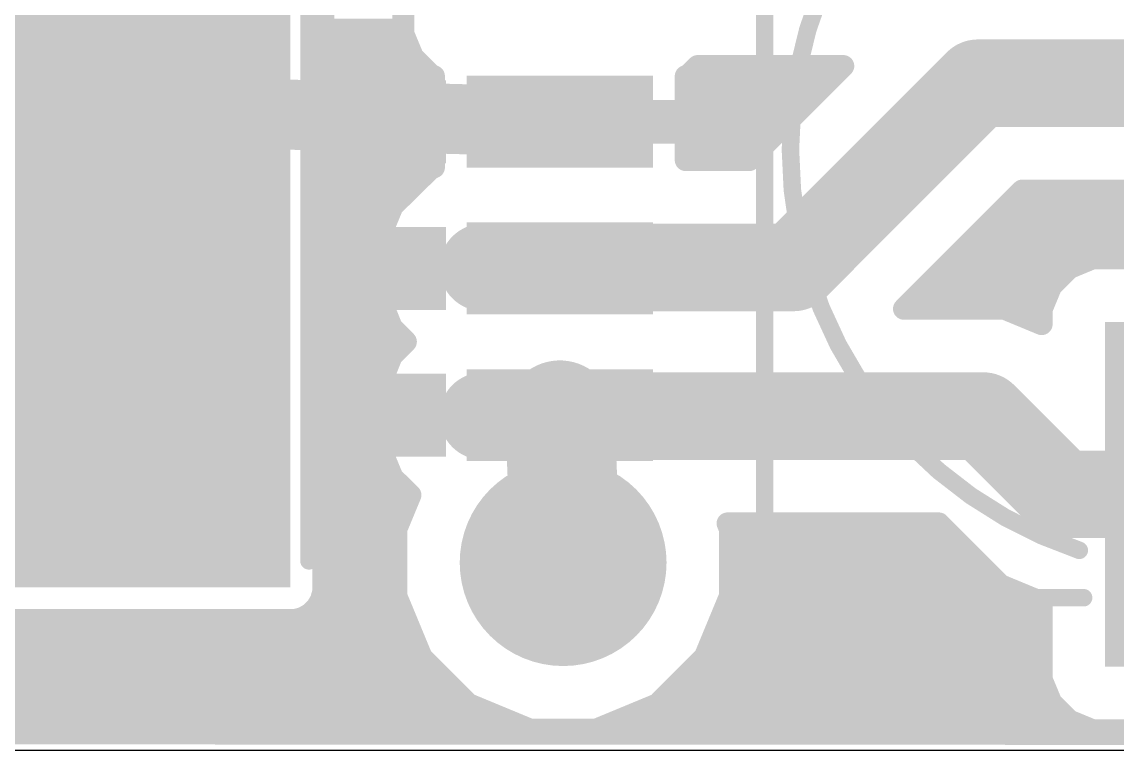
# Model space of a CAD drawing. Extents: x 0 to 110, y 0 to 76.
# Drawn here: x 17.82 to 30.53, y 0.03 to 8.47 of the extents above; entities that cross this region are included whole.
import ezdxf

# ---------------------------------------------------------------- set-up
doc = ezdxf.new("R2010")
doc.units = 0
doc.layers.get('0').update_dxf_attribs({"linetype": 'CONTINUOUS'})
for name, color, linetype in [('1', 22, 'CONTINUOUS'), ('18', 82, 'CONTINUOUS'), ('21', 253, 'CONTINUOUS'), ('255', 6, 'CONTINUOUS')]:
    doc.layers.add(name, color=color, linetype=linetype)

# ---------------------------------------------------------------- blocks, each defined once
blk = doc.blocks.new('RECT')
blk.add_solid([(-0.5, -0.5), (0.5, -0.5), (-0.5, 0.5), (0.5, 0.5)])
blk = doc.blocks.new('ROUNDV')
at = {"const_width": 0.5}
blk.add_lwpolyline([(0, -0.25, 1), (0, 0.25, 1), (0, -0.25)], format="xyb", dxfattribs=at)

msp = doc.modelspace()

# ---------------------------------------------------------------- linework, layer by layer
at = {"layer": '1'}
for points, const_width in [([(21.3166, 7.4416), (21.3166, 12.7648)], 0.254), ([(22.2457, 8.6223), (22.2457, 8.3365)], 0.254), ([(21.3166, 8.382), (22.2457, 8.382)], 0.254), ([(22.2457, 8.3365), (22.3579, 8.0658)], 0.254), ([(26.775, 5.625), (28.9116, 7.7616)], 1.016), ([(28.9116, 7.7616), (33.6277, 7.7616)], 1.016), ([(21.3166, 8.128), (22.3321, 8.128)], 0.254), ([(22.3579, 8.0658), (22.5651, 7.8586)], 0.254), ([(25.5586, 7.8586), (25.6612, 7.9612)], 0.254), ([(25.6612, 7.9612), (27.3511, 7.9612)], 0.254), ([(27.3511, 7.9612), (26.2595, 6.8696)], 0.254), ([(24.0618, 7.3146), (14.5567, 7.5649)], 0.8128), ([(21.3166, 7.874), (22.5496, 7.874)], 0.254), ([(22.5651, 7.8586), (22.6013, 7.8435)], 0.254), ([(22.6013, 7.8435), (22.6013, 7.4416)], 0.254), ([(25.5223, 7.8435), (25.5586, 7.8586)], 0.254), ([(25.5223, 7.4416), (25.5223, 7.8435)], 0.254), ([(25.574, 7.874), (27.2639, 7.874)], 0.254), ([(21.3166, 7.62), (22.6013, 7.62)], 0.254), ([(25.5223, 7.62), (27.0099, 7.62)], 0.254), ([(15.8576, 7.4416), (21.3166, 7.4416)], 0.254), ([(22.6013, 7.4416), (23.9348, 7.4416)], 0.254), ([(23.9348, 7.4416), (23.9348, 7.1876)], 0.254), ([(24.1888, 7.1876), (24.1888, 7.4416)], 0.254), ([(24.1888, 7.4416), (25.5223, 7.4416)], 0.254), ([(15.8576, 7.366), (23.9348, 7.366)], 0.254), ([(24.1888, 7.366), (26.7559, 7.366)], 0.254), ([(21.3166, 7.1876), (15.8576, 7.1876)], 0.254), ([(21.3166, 1.8645), (21.3166, 7.1876)], 0.254), ([(23.9348, 7.1876), (22.6013, 7.1876)], 0.254), ([(22.6013, 7.1876), (22.6013, 6.7857)], 0.254), ([(25.5223, 7.1876), (24.1888, 7.1876)], 0.254), ([(25.5223, 6.8696), (25.5223, 7.1876)], 0.254), ([(21.3166, 7.112), (22.6013, 7.112)], 0.254), ([(25.5223, 7.112), (26.5019, 7.112)], 0.254), ([(26.2595, 6.8696), (25.5223, 6.8696)], 0.254), ([(21.3166, 6.858), (22.6013, 6.858)], 0.254), ([(22.5651, 6.7707), (22.4845, 6.6901)], 0.254), ([(22.6013, 6.7857), (22.5651, 6.7707)], 0.254), ([(22.469, 6.6801), (22.3001, 6.5112)], 0.254), ([(22.4772, 6.6835), (22.469, 6.6801)], 0.254), ([(22.4836, 6.6897), (22.4772, 6.6835)], 0.254), ([(22.4845, 6.6901), (22.4836, 6.6897)], 0.254), ([(21.3166, 6.604), (22.3929, 6.604)], 0.254), ([(22.3001, 6.5112), (22.1287, 6.3444)], 0.254), ([(28.0547, 5.1446), (29.4271, 6.517)], 0.254), ([(29.4271, 6.517), (32.1336, 6.517)], 0.254), ([(21.3166, 6.35), (22.1344, 6.35)], 0.254), ([(22.1189, 6.33), (22.0274, 6.1092)], 0.254), ([(22.1252, 6.3363), (22.1189, 6.33)], 0.254), ([(22.1287, 6.3444), (22.1252, 6.3363)], 0.254), ([(29.2601, 6.35), (32.3005, 6.35)], 0.254), ([(22.0274, 6.1092), (21.9329, 5.8896)], 0.254), ([(21.3166, 6.096), (22.0218, 6.096)], 0.254), ([(24.0618, 5.6128), (23.174, 5.625)], 1.016), ([(23.174, 5.625), (26.775, 5.625)], 1.016), ([(29.0061, 6.096), (32.5882, 6.096)], 0.254), ([(21.9328, 5.8808), (21.9294, 5.8726)], 0.254), ([(21.9294, 5.8726), (21.9294, 5.6336)], 0.254), ([(21.9329, 5.8896), (21.9328, 5.8808)], 0.254), ([(21.3166, 5.842), (21.9294, 5.842)], 0.254), ([(28.7521, 5.842), (33.2014, 5.842)], 0.254), ([(30.2425, 5.7291), (29.9718, 5.617)], 0.254), ([(33.0356, 5.7291), (30.2425, 5.7291)], 0.254), ([(21.9294, 5.6336), (21.9261, 5.3945)], 0.254), ([(29.9718, 5.617), (29.7646, 5.4098)], 0.254), ([(21.3166, 5.588), (21.9288, 5.588)], 0.254), ([(28.4981, 5.588), (29.9428, 5.588)], 0.254), ([(21.9261, 5.3945), (21.9294, 5.3863)], 0.254), ([(21.9294, 5.3863), (21.9294, 5.3774)], 0.254), ([(21.9294, 5.3774), (22.0208, 5.1567)], 0.254), ([(29.7646, 5.4098), (29.6524, 5.1391)], 0.254), ([(21.3166, 5.334), (21.9474, 5.334)], 0.254), ([(28.2441, 5.334), (29.7332, 5.334)], 0.254), ([(22.0208, 5.1567), (22.1093, 4.9345)], 0.254), ([(29.2226, 5.1446), (28.0547, 5.1446)], 0.254), ([(29.6524, 4.9665), (29.2226, 5.1446)], 0.254), ([(29.6524, 5.1391), (29.6524, 4.9665)], 0.254), ([(21.3166, 5.08), (22.0514, 5.08)], 0.254), ([(29.3785, 5.08), (29.6524, 5.08)], 0.254), ([(22.1093, 4.9345), (22.1155, 4.9282)], 0.254), ([(22.1155, 4.9282), (22.1189, 4.92)], 0.254), ([(22.1189, 4.92), (22.2758, 4.7631)], 0.254), ([(21.3166, 4.826), (22.2129, 4.826)], 0.254), ([(22.2758, 4.7631), (22.1177, 4.605)], 0.254), ([(22.1091, 4.5919), (22.0201, 4.3692)], 0.254), ([(22.1147, 4.5976), (22.1091, 4.5919)], 0.254), ([(22.1177, 4.605), (22.1147, 4.5976)], 0.254), ([(21.3166, 4.572), (22.1011, 4.572)], 0.254), ([(22.0201, 4.3692), (21.9283, 4.1476)], 0.254), ([(24.0618, 3.911), (24.1, 2.9729)], 1.27), ([(21.3166, 4.318), (21.9989, 4.318)], 0.254), ([(24.0618, 3.911), (23.1729, 3.9)], 1.016), ([(23.1729, 3.9), (28.975, 3.9)], 1.016), ([(28.975, 3.9), (29.8825, 2.9926)], 1.016), ([(21.9283, 4.1396), (21.9253, 4.1321)], 0.254), ([(21.9253, 4.1321), (21.9283, 3.8923)], 0.254), ([(21.9283, 4.1476), (21.9283, 4.1396)], 0.254), ([(21.3166, 4.064), (21.9261, 4.064)], 0.254), ([(21.9283, 3.8923), (21.9283, 3.6524)], 0.254), ([(21.3166, 3.81), (21.9283, 3.81)], 0.254), ([(21.9283, 3.6524), (21.9313, 3.645)], 0.254), ([(21.9313, 3.645), (21.9314, 3.637)], 0.254), ([(21.9314, 3.637), (22.026, 3.4165)], 0.254), ([(21.3166, 3.556), (21.9662, 3.556)], 0.254), ([(24.1, 2.9729), (24.1, 2.2)], 1.27), ([(22.026, 3.4165), (22.1177, 3.195)], 0.254), ([(29.8825, 2.9926), (31.639, 2.9926)], 1.016), ([(21.3166, 3.302), (22.0734, 3.302)], 0.254), ([(22.1177, 3.195), (22.1234, 3.1893)], 0.254), ([(22.1234, 3.1893), (22.1265, 3.182)], 0.254), ([(22.1265, 3.182), (22.2983, 3.0144)], 0.254), ([(21.3166, 3.048), (22.2639, 3.048)], 0.254), ([(22.3286, 2.9841), (22.1634, 2.5852)], 0.254), ([(22.2983, 3.0144), (22.3286, 2.9841)], 0.254), ([(21.3166, 2.794), (22.2499, 2.794)], 0.254), ([(22.1634, 2.5852), (22.1634, 1.8148)], 0.254), ([(26.0366, 2.5852), (26.0075, 2.6554)], 0.254), ([(26.0075, 2.6554), (28.4595, 2.6554)], 0.254), ([(26.0366, 1.8148), (26.0366, 2.5852)], 0.254), ([(28.4595, 2.6554), (28.8273, 2.2875)], 0.254), ([(21.3166, 2.54), (22.1634, 2.54)], 0.254), ([(26.0366, 2.54), (28.5749, 2.54)], 0.254), ([(28.8273, 2.2875), (29.1774, 1.9374)], 0.254), ([(21.3166, 2.286), (22.1634, 2.286)], 0.254), ([(26.0366, 2.286), (28.8289, 2.286)], 0.254), ([(21.3166, 2.032), (22.1634, 2.032)], 0.254), ([(26.0366, 2.032), (29.0829, 2.032)], 0.254), ([(29.1774, 1.9374), (29.6349, 1.748)], 0.254), ([(21.2907, 1.7676), (21.3166, 1.8645)], 0.254), ([(22.1634, 1.8148), (22.4582, 1.103)], 0.254), ([(25.7418, 1.103), (26.0366, 1.8148)], 0.254), ([(21.1696, 1.6097), (21.2405, 1.6807)], 0.254), ([(21.2405, 1.6807), (21.2907, 1.7676)], 0.254), ([(21.2935, 1.778), (22.1786, 1.778)], 0.254), ([(26.0214, 1.778), (29.5623, 1.778)], 0.254), ([(29.6349, 1.748), (29.6524, 1.748)], 0.254), ([(29.6524, 1.748), (29.6524, 0.846)], 0.254), ([(15.8576, 1.5336), (20.9858, 1.5336)], 0.254), ([(20.9858, 1.5336), (21.0827, 1.5596)], 0.254), ([(21.0827, 1.5596), (21.1696, 1.6097)], 0.254), ([(6.9002, 1.524), (22.2838, 1.524)], 0.254), ([(25.9162, 1.524), (29.6524, 1.524)], 0.254), ([(6.6462, 1.27), (22.3891, 1.27)], 0.254), ([(25.8109, 1.27), (29.6524, 1.27)], 0.254), ([(22.4582, 1.103), (23.003, 0.5582)], 0.254), ([(25.197, 0.5582), (25.7418, 1.103)], 0.254), ([(6.0418, 1.016), (22.5452, 1.016)], 0.254), ([(25.6548, 1.016), (29.6524, 1.016)], 0.254), ([(29.6524, 0.846), (29.7646, 0.5753)], 0.254), ([(0.681, 0.762), (22.7992, 0.762)], 0.254), ([(25.4008, 0.762), (29.6872, 0.762)], 0.254), ([(23.003, 0.5582), (23.7148, 0.2634)], 0.254), ([(24.4852, 0.2634), (25.197, 0.5582)], 0.254), ([(29.7646, 0.5753), (29.9718, 0.3681)], 0.254), ([(0.554, 0.508), (23.1243, 0.508)], 0.254), ([(25.0757, 0.508), (29.8319, 0.508)], 0.254), ([(23.7148, 0.2634), (24.4852, 0.2634)], 0.254), ([(29.9718, 0.3681), (30.2425, 0.256)], 0.254), ([(30.2425, 0.256), (33.0356, 0.256)], 0.254), ([(0.427, 0.254), (60.1268, 0.254)], 0.254), ([(60.1, 0.2), (0.85, 0.225)], 0.254)]:
    msp.add_lwpolyline(points, dxfattribs=dict(at, const_width=const_width))
for points, const_width in [([(21.3166, 8.4455, 1), (21.3166, 8.3185)], 0.127), ([(22.1822, 8.3365, 1), (22.3092, 8.3365)], 0.127), ([(22.3044, 8.3608, 1), (22.1871, 8.3122)], 0.127), ([(22.2457, 8.3185, 1), (22.2457, 8.4455)], 0.127), ([(28.9116, 8.0156, 1), (28.9116, 7.5076)], 0.508), ([(29.0912, 7.582, 1), (28.732, 7.9412)], 0.508), ([(21.3166, 8.1915, 1), (21.3166, 8.0645)], 0.127), ([(22.4028, 8.1107, 1), (22.313, 8.0209)], 0.127), ([(22.2992, 8.0415, 1), (22.4165, 8.0901)], 0.127), ([(22.3321, 8.0645, 1), (22.3321, 8.1915)], 0.127), ([(25.6612, 8.0247, 1), (25.6612, 7.8977)], 0.127), ([(25.7061, 7.9163, 1), (25.6163, 8.0061)], 0.127), ([(27.396, 7.9163, 1), (27.3062, 8.0061)], 0.127), ([(27.3511, 7.8977, 1), (27.3511, 8.0247)], 0.127), ([(21.3166, 7.9375, 1), (21.3166, 7.8105)], 0.127), ([(22.5894, 7.9172, 1), (22.5408, 7.7999)], 0.127), ([(22.5202, 7.8137, 1), (22.61, 7.9035)], 0.127), ([(22.6648, 7.8435, 1), (22.5378, 7.8435)], 0.127), ([(22.5496, 7.8105, 1), (22.5496, 7.9375)], 0.127), ([(22.577, 7.7849, 1), (22.6256, 7.9022)], 0.127), ([(25.5858, 7.8435, 1), (25.4588, 7.8435)], 0.127), ([(25.498, 7.9022, 1), (25.5466, 7.7849)], 0.127), ([(25.5137, 7.9035, 1), (25.6035, 7.8137)], 0.127), ([(25.574, 7.9375, 1), (25.574, 7.8105)], 0.127), ([(25.5829, 7.7999, 1), (25.5343, 7.9172)], 0.127), ([(27.2639, 7.8105, 1), (27.2639, 7.9375)], 0.127), ([(21.3166, 7.6835, 1), (21.3166, 7.5565)], 0.127), ([(22.6013, 7.5565, 1), (22.6013, 7.6835)], 0.127), ([(24.0565, 7.1115, 1), (24.0672, 7.5177)], 0.4064), ([(25.5223, 7.6835, 1), (25.5223, 7.5565)], 0.127), ([(27.0099, 7.5565, 1), (27.0099, 7.6835)], 0.127), ([(21.2531, 7.4416, 1), (21.3801, 7.4416)], 0.127), ([(21.3166, 7.3781, 1), (21.3166, 7.5051)], 0.127), ([(22.6013, 7.5051, 1), (22.6013, 7.3781)], 0.127), ([(22.5378, 7.4416, 1), (22.6648, 7.4416)], 0.127), ([(23.9983, 7.4416, 1), (23.8713, 7.4416)], 0.127), ([(23.9348, 7.3781, 1), (23.9348, 7.5051)], 0.127), ([(24.2523, 7.4416, 1), (24.1253, 7.4416)], 0.127), ([(24.1888, 7.5051, 1), (24.1888, 7.3781)], 0.127), ([(25.4588, 7.4416, 1), (25.5858, 7.4416)], 0.127), ([(25.5223, 7.3781, 1), (25.5223, 7.5051)], 0.127), ([(23.9348, 7.3025, 1), (23.9348, 7.4295)], 0.127), ([(24.1888, 7.4295, 1), (24.1888, 7.3025)], 0.127), ([(26.7559, 7.3025, 1), (26.7559, 7.4295)], 0.127), ([(21.3801, 7.1876, 1), (21.2531, 7.1876)], 0.127), ([(21.3166, 7.1241, 1), (21.3166, 7.2511)], 0.127), ([(22.6013, 7.2511, 1), (22.6013, 7.1241)], 0.127), ([(22.6648, 7.1876, 1), (22.5378, 7.1876)], 0.127), ([(23.8713, 7.1876, 1), (23.9983, 7.1876)], 0.127), ([(23.9348, 7.1241, 1), (23.9348, 7.2511)], 0.127), ([(24.1888, 7.2511, 1), (24.1888, 7.1241)], 0.127), ([(24.1253, 7.1876, 1), (24.2523, 7.1876)], 0.127), ([(25.5858, 7.1876, 1), (25.4588, 7.1876)], 0.127), ([(25.5223, 7.1241, 1), (25.5223, 7.2511)], 0.127), ([(21.3166, 7.1755, 1), (21.3166, 7.0485)], 0.127), ([(22.6013, 7.0485, 1), (22.6013, 7.1755)], 0.127), ([(25.5223, 7.1755, 1), (25.5223, 7.0485)], 0.127), ([(26.5019, 7.0485, 1), (26.5019, 7.1755)], 0.127), ([(25.5223, 6.9331, 1), (25.5223, 6.8061)], 0.127), ([(26.2595, 6.8061, 1), (26.2595, 6.9331)], 0.127), ([(21.3166, 6.9215, 1), (21.3166, 6.7945)], 0.127), ([(22.5408, 6.8293, 1), (22.5894, 6.712)], 0.127), ([(22.61, 6.7258, 1), (22.5202, 6.8156)], 0.127), ([(22.6256, 6.727, 1), (22.577, 6.8444)], 0.127), ([(22.6013, 6.7945, 1), (22.6013, 6.9215)], 0.127), ([(25.4588, 6.8696, 1), (25.5858, 6.8696)], 0.127), ([(26.2146, 6.9145, 1), (26.3044, 6.8247)], 0.127), ([(22.4447, 6.7388, 1), (22.4933, 6.6214)], 0.127), ([(22.4329, 6.729, 1), (22.5215, 6.638)], 0.127), ([(22.4602, 6.7487, 1), (22.5069, 6.6307)], 0.127), ([(22.4396, 6.735, 1), (22.5294, 6.6452)], 0.127), ([(22.5139, 6.6352, 1), (22.4241, 6.725)], 0.127), ([(22.5278, 6.6442, 1), (22.4393, 6.7352)], 0.127), ([(22.5015, 6.6248, 1), (22.4529, 6.7422)], 0.127), ([(22.5078, 6.631, 1), (22.4611, 6.7491)], 0.127), ([(22.5378, 6.7857, 1), (22.6648, 6.7857)], 0.127), ([(21.3166, 6.6675, 1), (21.3166, 6.5405)], 0.127), ([(22.2552, 6.5561, 1), (22.345, 6.4663)], 0.127), ([(22.3443, 6.4656, 1), (22.2558, 6.5567)], 0.127), ([(22.3929, 6.5405, 1), (22.3929, 6.6675)], 0.127), ([(29.4271, 6.5805, 1), (29.4271, 6.4535)], 0.127), ([(29.472, 6.4721, 1), (29.3822, 6.5619)], 0.127), ([(21.3166, 6.4135, 1), (21.3166, 6.2865)], 0.127), ([(22.074, 6.3749, 1), (22.1638, 6.2851)], 0.127), ([(22.1776, 6.3057, 1), (22.0602, 6.3543)], 0.127), ([(22.0668, 6.3614, 1), (22.1835, 6.3112)], 0.127), ([(22.0844, 6.3899, 1), (22.173, 6.2989)], 0.127), ([(22.187, 6.3193, 1), (22.0704, 6.3695)], 0.127), ([(22.1701, 6.2914, 1), (22.0803, 6.3812)], 0.127), ([(22.1344, 6.2865, 1), (22.1344, 6.4135)], 0.127), ([(29.2601, 6.4135, 1), (29.2601, 6.2865)], 0.127), ([(22.0858, 6.0841, 1), (21.9691, 6.1343)], 0.127), ([(21.3166, 6.1595, 1), (21.3166, 6.0325)], 0.127), ([(21.9688, 6.1335, 1), (22.0861, 6.0849)], 0.127), ([(22.0218, 6.0325, 1), (22.0218, 6.1595)], 0.127), ([(23.1775, 5.879, 1), (23.1705, 5.371)], 0.508), ([(23.174, 5.879, 1), (23.174, 5.371)], 0.508), ([(24.0584, 5.3588, 1), (24.0653, 5.8668)], 0.508), ([(26.775, 5.371, 1), (26.775, 5.879)], 0.508), ([(29.0061, 6.1595, 1), (29.0061, 6.0325)], 0.127), ([(21.9929, 5.8726, 1), (21.8659, 5.8726)], 0.127), ([(21.9964, 5.8887, 1), (21.8694, 5.8905)], 0.127), ([(21.8746, 5.9147, 1), (21.9913, 5.8645)], 0.127), ([(21.9915, 5.8564, 1), (21.8742, 5.9051)], 0.127), ([(26.5954, 5.8046, 1), (26.9546, 5.4454)], 0.508), ([(21.3166, 5.9055, 1), (21.3166, 5.7785)], 0.127), ([(21.8708, 5.8969, 1), (21.9881, 5.8483)], 0.127), ([(21.8693, 5.8816, 1), (21.9963, 5.8799)], 0.127), ([(21.9294, 5.7785, 1), (21.9294, 5.9055)], 0.127), ([(28.7521, 5.9055, 1), (28.7521, 5.7785)], 0.127), ([(30.2425, 5.7926, 1), (30.2425, 5.6656)], 0.127), ([(30.2668, 5.6705, 1), (30.2182, 5.7878)], 0.127), ([(21.9929, 5.6328, 1), (21.8659, 5.6345)], 0.127), ([(29.9475, 5.6757, 1), (29.9961, 5.5583)], 0.127), ([(30.0167, 5.5721, 1), (29.9269, 5.6619)], 0.127), ([(21.3166, 5.6515, 1), (21.3166, 5.5245)], 0.127), ([(21.8659, 5.6336, 1), (21.9929, 5.6336)], 0.127), ([(21.9288, 5.5245, 1), (21.9288, 5.6515)], 0.127), ([(28.4981, 5.6515, 1), (28.4981, 5.5245)], 0.127), ([(29.9428, 5.5245, 1), (29.9428, 5.6515)], 0.127), ([(21.9851, 5.418, 1), (21.8671, 5.371)], 0.127), ([(21.9929, 5.3863, 1), (21.8659, 5.3863)], 0.127), ([(21.9881, 5.4017, 1), (21.8708, 5.3531)], 0.127), ([(21.8704, 5.3628, 1), (21.9884, 5.4098)], 0.127), ([(29.7197, 5.4547, 1), (29.8095, 5.3649)], 0.127), ([(29.8233, 5.3855, 1), (29.7059, 5.4341)], 0.127), ([(21.3166, 5.3975, 1), (21.3166, 5.2705)], 0.127), ([(21.8626, 5.3954, 1), (21.9896, 5.3937)], 0.127), ([(21.8659, 5.3774, 1), (21.9929, 5.3774)], 0.127), ([(21.9474, 5.2705, 1), (21.9474, 5.3975)], 0.127), ([(28.2441, 5.3975, 1), (28.2441, 5.2705)], 0.127), ([(29.7332, 5.2705, 1), (29.7332, 5.3975)], 0.127), ([(22.0798, 5.1802, 1), (21.9618, 5.1332)], 0.127), ([(21.9622, 5.1324, 1), (22.0795, 5.181)], 0.127), ([(28.0547, 5.2081, 1), (28.0547, 5.0811)], 0.127), ([(28.0098, 5.1895, 1), (28.0996, 5.0997)], 0.127), ([(29.2469, 5.2033, 1), (29.1983, 5.0859)], 0.127), ([(29.2226, 5.0811, 1), (29.2226, 5.2081)], 0.127), ([(29.7159, 5.1391, 1), (29.5889, 5.1391)], 0.127), ([(29.5938, 5.1634, 1), (29.7111, 5.1148)], 0.127), ([(21.3166, 5.1435, 1), (21.3166, 5.0165)], 0.127), ([(22.0514, 5.0165, 1), (22.0514, 5.1435)], 0.127), ([(29.3785, 5.1435, 1), (29.3785, 5.0165)], 0.127), ([(29.6281, 4.9079, 1), (29.6767, 5.0252)], 0.127), ([(29.6524, 5.0165, 1), (29.6524, 5.1435)], 0.127), ([(22.1548, 4.9788, 1), (22.0638, 4.8902)], 0.127), ([(22.0503, 4.911, 1), (22.1683, 4.958)], 0.127), ([(22.1742, 4.9525, 1), (22.0568, 4.9039)], 0.127), ([(22.1638, 4.9649, 1), (22.074, 4.8751)], 0.127), ([(22.0602, 4.8957, 1), (22.1776, 4.9443)], 0.127), ([(22.07, 4.8839, 1), (22.161, 4.9725)], 0.127), ([(29.5889, 4.9665, 1), (29.7159, 4.9665)], 0.127), ([(21.3166, 4.8895, 1), (21.3166, 4.7625)], 0.127), ([(22.2129, 4.7625, 1), (22.2129, 4.8895)], 0.127), ([(22.3207, 4.7182, 1), (22.2309, 4.808)], 0.127), ([(22.2309, 4.7182, 1), (22.3207, 4.808)], 0.127), ([(22.168, 4.5683, 1), (22.0501, 4.6155)], 0.127), ([(22.0728, 4.6499, 1), (22.1626, 4.5601)], 0.127), ([(22.1764, 4.5807, 1), (22.0591, 4.6293)], 0.127), ([(22.1601, 4.5533, 1), (22.0692, 4.642)], 0.127), ([(21.3166, 4.6355, 1), (21.3166, 4.5085)], 0.127), ([(22.0636, 4.6362, 1), (22.1545, 4.5475)], 0.127), ([(22.056, 4.6219, 1), (22.1733, 4.5733)], 0.127), ([(22.1011, 4.5085, 1), (22.1011, 4.6355)], 0.127), ([(21.9611, 4.3928, 1), (22.079, 4.3456)], 0.127), ([(22.0787, 4.3449, 1), (21.9614, 4.3935)], 0.127), ([(24.3791, 3.9239, 1), (23.7446, 3.8981)], 0.635), ([(21.3166, 4.3815, 1), (21.3166, 4.2545)], 0.127), ([(21.9989, 4.2545, 1), (21.9989, 4.3815)], 0.127), ([(23.1697, 4.154, 1), (23.176, 3.646)], 0.508), ([(23.1729, 4.154, 1), (23.1729, 3.646)], 0.508), ([(24.065, 3.657, 1), (24.0587, 4.165)], 0.508), ([(29.1546, 4.0796, 1), (28.7954, 3.7204)], 0.508), ([(28.975, 3.646, 1), (28.975, 4.154)], 0.508), ([(21.9888, 4.1329, 1), (21.8618, 4.1313)], 0.127), ([(21.8663, 4.1557, 1), (21.9842, 4.1085)], 0.127), ([(21.9918, 4.1476, 1), (21.8648, 4.1476)], 0.127), ([(21.8696, 4.1719, 1), (21.9869, 4.1233)], 0.127), ([(21.8648, 4.1396, 1), (21.9918, 4.1396)], 0.127), ([(21.9872, 4.116, 1), (21.8693, 4.1631)], 0.127), ([(21.3166, 4.1275, 1), (21.3166, 4.0005)], 0.127), ([(21.9261, 4.0005, 1), (21.9261, 4.1275)], 0.127), ([(21.9918, 3.8923, 1), (21.8648, 3.8923)], 0.127), ([(21.8648, 3.8915, 1), (21.9917, 3.8931)], 0.127), ([(21.3166, 3.8735, 1), (21.3166, 3.7465)], 0.127), ([(21.9283, 3.7465, 1), (21.9283, 3.8735)], 0.127), ([(21.9869, 3.6767, 1), (21.8696, 3.6281)], 0.127), ([(21.8648, 3.6524, 1), (21.9918, 3.6524)], 0.127), ([(21.9948, 3.6458, 1), (21.8678, 3.6442)], 0.127), ([(21.8679, 3.6362, 1), (21.9949, 3.6378)], 0.127), ([(21.9898, 3.6621, 1), (21.8731, 3.612)], 0.127), ([(21.8726, 3.6207, 1), (21.99, 3.6693)], 0.127), ([(21.3166, 3.6195, 1), (21.3166, 3.4925)], 0.127), ([(21.9662, 3.4925, 1), (21.9662, 3.6195)], 0.127), ([(24.4175, 2.9729, 1), (23.7825, 2.9729)], 0.635), ([(22.0846, 3.4408, 1), (21.9673, 3.3922)], 0.127), ([(21.9676, 3.3915, 1), (22.0843, 3.4415)], 0.127), ([(29.8825, 3.2466, 1), (29.8825, 2.7386)], 0.508), ([(21.3166, 3.3655, 1), (21.3166, 3.2385)], 0.127), ([(22.1626, 3.2399, 1), (22.0728, 3.1501)], 0.127), ([(22.1818, 3.2143, 1), (22.065, 3.1643)], 0.127), ([(22.1709, 3.2274, 1), (22.0822, 3.1365)], 0.127), ([(22.0734, 3.2385, 1), (22.0734, 3.3655)], 0.127), ([(29.7028, 2.8129, 1), (30.0621, 3.1722)], 0.508), ([(22.0591, 3.1707, 1), (22.1764, 3.2193)], 0.127), ([(22.0682, 3.157, 1), (22.1849, 3.207)], 0.127), ([(22.0785, 3.1444, 1), (22.1683, 3.2342)], 0.127), ([(23.7828, 2.9599, 1), (24.4172, 2.9858)], 0.635), ([(21.3166, 3.1115, 1), (21.3166, 2.9845)], 0.127), ([(22.3432, 3.0593, 1), (22.2534, 2.9695)], 0.127), ([(22.254, 2.9689, 1), (22.3427, 3.0598)], 0.127), ([(22.2639, 2.9845, 1), (22.2639, 3.1115)], 0.127), ([(22.3873, 2.9598, 1), (22.27, 3.0084)], 0.127), ([(22.2837, 2.9392, 1), (22.3735, 3.029)], 0.127), ([(21.3166, 2.8575, 1), (21.3166, 2.7305)], 0.127), ([(22.2499, 2.7305, 1), (22.2499, 2.8575)], 0.127), ([(22.2269, 2.5852, 1), (22.0999, 2.5852)], 0.127), ([(22.1047, 2.6095, 1), (22.2221, 2.5609)], 0.127), ([(26.0075, 2.7189, 1), (26.0075, 2.5919)], 0.127), ([(26.0662, 2.6797, 1), (25.9489, 2.6311)], 0.127), ([(26.1001, 2.5852, 1), (25.9731, 2.5852)], 0.127), ([(25.9779, 2.5609, 1), (26.0953, 2.6095)], 0.127), ([(28.5044, 2.7003, 1), (28.4146, 2.6105)], 0.127), ([(28.4595, 2.5919, 1), (28.4595, 2.7189)], 0.127), ([(21.3166, 2.6035, 1), (21.3166, 2.4765)], 0.127), ([(22.1634, 2.4765, 1), (22.1634, 2.6035)], 0.127), ([(26.0366, 2.6035, 1), (26.0366, 2.4765)], 0.127), ([(28.5749, 2.4765, 1), (28.5749, 2.6035)], 0.127), ([(23.7825, 2.2, 1), (24.4175, 2.2)], 0.635), ([(28.8722, 2.3324, 1), (28.7824, 2.2426)], 0.127), ([(21.3166, 2.3495, 1), (21.3166, 2.2225)], 0.127), ([(22.1634, 2.2225, 1), (22.1634, 2.3495)], 0.127), ([(26.0366, 2.3495, 1), (26.0366, 2.2225)], 0.127), ([(28.7824, 2.2426, 1), (28.8722, 2.3324)], 0.127), ([(28.8289, 2.2225, 1), (28.8289, 2.3495)], 0.127), ([(21.3166, 2.0955, 1), (21.3166, 1.9685)], 0.127), ([(22.1634, 1.9685, 1), (22.1634, 2.0955)], 0.127), ([(26.0366, 2.0955, 1), (26.0366, 1.9685)], 0.127), ([(29.0829, 1.9685, 1), (29.0829, 2.0955)], 0.127), ([(29.2017, 1.9961, 1), (29.1531, 1.8788)], 0.127), ([(29.1325, 1.8925, 1), (29.2223, 1.9823)], 0.127), ([(21.2531, 1.8645, 1), (21.3801, 1.8645)], 0.127), ([(21.378, 1.848, 1), (21.2553, 1.8809)], 0.127), ([(22.2221, 1.8391, 1), (22.1047, 1.7905)], 0.127), ([(26.0953, 1.7905, 1), (25.9779, 1.8391)], 0.127), ([(21.2854, 1.6358, 1), (21.1956, 1.7256)], 0.127), ([(21.2293, 1.784, 1), (21.352, 1.7511)], 0.127), ([(21.2935, 1.8415, 1), (21.2935, 1.7145)], 0.127), ([(21.3457, 1.7358, 1), (21.2357, 1.7993)], 0.127), ([(22.0999, 1.8148, 1), (22.2269, 1.8148)], 0.127), ([(22.1786, 1.7145, 1), (22.1786, 1.8415)], 0.127), ([(26.0214, 1.8415, 1), (26.0214, 1.7145)], 0.127), ([(25.9731, 1.8148, 1), (26.1001, 1.8148)], 0.127), ([(29.5623, 1.7145, 1), (29.5623, 1.8415)], 0.127), ([(29.6349, 1.8115, 1), (29.6349, 1.6845)], 0.127), ([(29.7159, 1.748, 1), (29.5889, 1.748)], 0.127), ([(29.6106, 1.6893, 1), (29.6592, 1.8066)], 0.127), ([(29.6524, 1.6845, 1), (29.6524, 1.8115)], 0.127), ([(20.9694, 1.595, 1), (21.0022, 1.4723)], 0.127), ([(20.9858, 1.4701, 1), (20.9858, 1.5971)], 0.127), ([(21.0509, 1.6146, 1), (21.1144, 1.5046)], 0.127), ([(21.0991, 1.4982, 1), (21.0663, 1.6209)], 0.127), ([(21.1247, 1.6546, 1), (21.2145, 1.5648)], 0.127), ([(21.2013, 1.5547, 1), (21.1378, 1.6647)], 0.127), ([(21.1855, 1.7124, 1), (21.2955, 1.6489)], 0.127), ([(22.2838, 1.4605, 1), (22.2838, 1.5875)], 0.127), ([(25.9162, 1.5875, 1), (25.9162, 1.4605)], 0.127), ([(29.6524, 1.4605, 1), (29.6524, 1.5875)], 0.127), ([(22.3891, 1.2065, 1), (22.3891, 1.3335)], 0.127), ([(25.8109, 1.3335, 1), (25.8109, 1.2065)], 0.127), ([(29.6524, 1.2065, 1), (29.6524, 1.3335)], 0.127), ([(22.5031, 1.1479, 1), (22.4133, 1.0581)], 0.127), ([(22.3996, 1.0787, 1), (22.5169, 1.1273)], 0.127), ([(25.6831, 1.1273, 1), (25.8004, 1.0787)], 0.127), ([(25.7867, 1.0581, 1), (25.6969, 1.1479)], 0.127), ([(22.5452, 0.9525, 1), (22.5452, 1.0795)], 0.127), ([(25.6548, 1.0795, 1), (25.6548, 0.9525)], 0.127), ([(29.6524, 0.9525, 1), (29.6524, 1.0795)], 0.127), ([(29.5889, 0.846, 1), (29.7159, 0.846)], 0.127), ([(29.7111, 0.8703, 1), (29.5938, 0.8217)], 0.127), ([(22.7992, 0.6985, 1), (22.7992, 0.8255)], 0.127), ([(25.4008, 0.8255, 1), (25.4008, 0.6985)], 0.127), ([(29.6872, 0.6985, 1), (29.6872, 0.8255)], 0.127), ([(23.0273, 0.6169, 1), (22.9787, 0.4996)], 0.127), ([(22.9581, 0.5133, 1), (23.0479, 0.6031)], 0.127), ([(25.1521, 0.6031, 1), (25.2419, 0.5133)], 0.127), ([(25.2213, 0.4996, 1), (25.1727, 0.6169)], 0.127), ([(29.8095, 0.6202, 1), (29.7197, 0.5304)], 0.127), ([(29.7059, 0.551, 1), (29.8233, 0.5996)], 0.127), ([(23.1243, 0.4445, 1), (23.1243, 0.5715)], 0.127), ([(25.0757, 0.5715, 1), (25.0757, 0.4445)], 0.127), ([(29.8319, 0.4445, 1), (29.8319, 0.5715)], 0.127), ([(23.7148, 0.3269, 1), (23.7148, 0.1999)], 0.127), ([(23.6905, 0.2047, 1), (23.7391, 0.3221)], 0.127), ([(24.4609, 0.3221, 1), (24.5095, 0.2047)], 0.127), ([(24.4852, 0.1999, 1), (24.4852, 0.3269)], 0.127), ([(29.9961, 0.4268, 1), (29.9475, 0.3094)], 0.127), ([(29.9269, 0.3232, 1), (30.0167, 0.413)], 0.127), ([(30.2425, 0.3195, 1), (30.2425, 0.1925)], 0.127), ([(30.2182, 0.1973, 1), (30.2668, 0.3146)], 0.127)]:
    msp.add_lwpolyline(points, format="xyb", dxfattribs=dict(at, const_width=const_width))
at = {"layer": '21', "const_width": 0.2032}
for points in [[(21.1506, 12.4086), (21.1506, 2.2206)], [(26.439, 2.6926), (26.439, 12.1926)], [(27.339, 1.7926), (26.439, 2.6926)], [(30.139, 1.7926), (27.339, 1.7926)]]:
    msp.add_lwpolyline(points, dxfattribs=at)
at = {"layer": '21'}
for points, const_width in [([(30.089, 11.6425, 0.7208), (30.089, 2.3426)], 0.2032), ([(26.475, 2.7285, 1), (26.4031, 2.6566)], 0.1016), ([(26.3882, 2.6926, 1), (26.4898, 2.6926)], 0.1016), ([(30.073, 2.2944, 1), (30.1051, 2.3907)], 0.1016), ([(21.0998, 2.2206, 1), (21.2014, 2.2206)], 0.1016), ([(27.339, 1.8434, 1), (27.339, 1.7418)], 0.1016), ([(27.3031, 1.7566, 1), (27.375, 1.8285)], 0.1016), ([(30.139, 1.7418, 1), (30.139, 1.8434)], 0.1016)]:
    msp.add_lwpolyline(points, format="xyb", dxfattribs=dict(at, const_width=const_width))
at = {"layer": '255'}
msp.add_line((0.025, 0.025), (60.25, 0.025), dxfattribs=at)

# ---------------------------------------------------------------- block references
at = {"layer": '1'}
for p, xscale, yscale, rotation in [((15.7306, 7.3146), 10.8, 10.41, 90), ((24.0618, 7.3146), 1.066799999999999, 2.158999999999999, 90), ((24.0618, 5.6128), 1.066799999999999, 2.158999999999999, 90), ((31.639, 2.9926), 4, 2.5, 270), ((24.0618, 3.911), 1.066799999999999, 2.158999999999999, 90)]:
    msp.add_blockref('RECT', p, dxfattribs=dict(at, xscale=xscale, yscale=yscale, rotation=rotation))
at = {"layer": '18', "xscale": 2.399999999999999, "yscale": 2.399999999999999}
msp.add_blockref('ROUNDV', (24.1, 2.2), dxfattribs=at)
at = {"layer": '21', "xscale": 0.9652, "yscale": 1.676399999999999, "rotation": 90}
for p in [(21.9028, 7.3146), (21.9028, 5.6128), (21.9028, 3.911)]:
    msp.add_blockref('RECT', p, dxfattribs=at)

doc.saveas('drawing.dxf')
